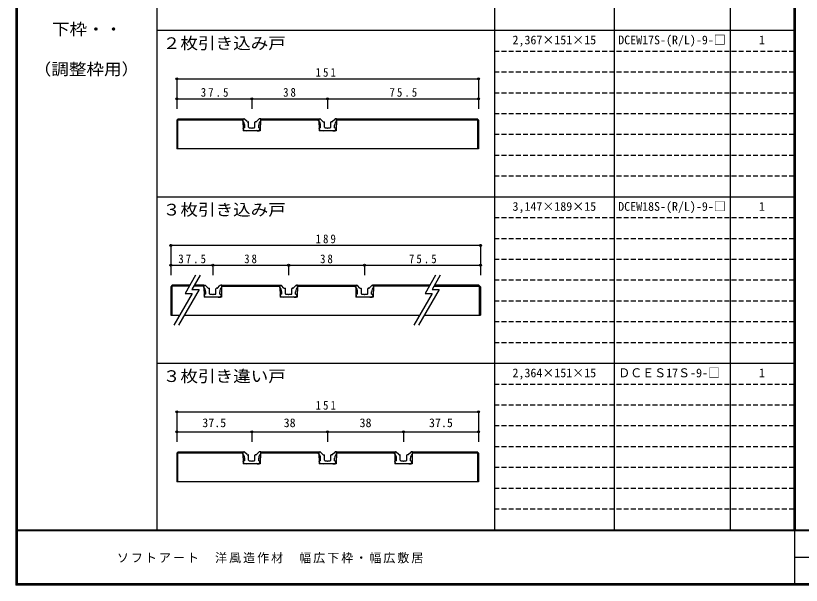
# Model space of a CAD drawing. Units: millimetres, scale not verified. Extents: x -400 to 380, y -287 to 278.
# Drawn here: x -400 to -6.7, y -280.3 to 4.8 of the extents above; entities that cross this region are included whole.
import ezdxf
from ezdxf.enums import TextEntityAlignment as Align

# ---------------------------------------------------------------- set-up
doc = ezdxf.new("R2010")
doc.units = ezdxf.units.MM
doc.header["$LTSCALE"] = 2
doc.header["$PDMODE"] = 32
doc.header["$PDSIZE"] = 1
doc.linetypes.add('DASHED1', pattern=[1.8, 1.2, -0.6])
for name, color, linetype in [('0-4', 3, 'Continuous'), ('0-7', 7, 'Continuous'), ('0-A', 7, 'Continuous'), ('0-B', 7, 'Continuous'), ('F-1', 7, 'DASHED1'), ('F-A', 7, 'Continuous')]:
    doc.layers.add(name, color=color, linetype=linetype)
doc.styles.add('ＭＳ ゴシック', font='')
doc.styles.get('ＭＳ ゴシック').set_extended_font_data('MS Gothic')

msp = doc.modelspace()

# ---------------------------------------------------------------- linework, layer by layer
at = {"layer": '0-4'}
for p, q in [((-319.333, -47.54), (-318.626, -46.833)), ((-318.626, -46.833), (-286.228, -46.833)), ((-277.428, -46.833), (-248.233, -46.833)), ((-277.428, -46.833), (-277.428, -49.833)), ((-239.433, -46.833), (-169.04, -46.833)), ((-239.433, -46.833), (-239.433, -49.833)), ((-168.333, -47.54), (-169.04, -46.833)), ((-319.333, -47.54), (-319.333, -61.833)), ((-318.833, -47.333), (-286.228, -47.333)), ((-318.833, -61.833), (-318.833, -47.333)), ((-277.528, -49.833), (-277.528, -52.833)), ((-277.528, -49.833), (-277.428, -49.833)), ((-248.233, -47.333), (-277.428, -47.333)), ((-277.428, -47.333), (-248.233, -47.333)), ((-239.533, -49.833), (-239.533, -52.833)), ((-239.533, -49.833), (-239.433, -49.833)), ((-239.433, -47.333), (-168.833, -47.333)), ((-168.833, -47.333), (-168.833, -61.833)), ((-168.333, -47.54), (-168.333, -61.833)), ((-277.528, -52.833), (-286.128, -52.833)), ((-239.533, -52.833), (-248.133, -52.833)), ((-168.333, -61.833), (-319.333, -61.833)), ((-321.626, -130.167), (-322.333, -130.874)), ((-322.333, -130.874), (-322.333, -145.167)), ((-313.146, -130.667), (-321.833, -130.667)), ((-321.833, -130.667), (-321.833, -145.167)), ((-312.857, -130.167), (-321.626, -130.167)), ((-305.728, -130.667), (-310.837, -130.667)), ((-305.728, -130.167), (-310.548, -130.167)), ((-297.028, -133.167), (-297.028, -136.167)), ((-297.028, -133.167), (-296.928, -133.167)), ((-296.928, -130.167), (-267.733, -130.167)), ((-296.928, -130.167), (-296.928, -133.167)), ((-267.733, -130.667), (-296.928, -130.667)), ((-296.928, -130.667), (-267.733, -130.667)), ((-259.033, -133.167), (-259.033, -136.167)), ((-259.033, -133.167), (-258.933, -133.167)), ((-258.933, -130.167), (-229.828, -130.167)), ((-258.933, -130.167), (-258.933, -133.167)), ((-229.828, -130.667), (-258.933, -130.667)), ((-258.933, -130.667), (-229.728, -130.667)), ((-229.728, -130.167), (-229.728, -133.167)), ((-229.728, -133.167), (-229.628, -133.167)), ((-229.628, -133.167), (-229.628, -136.167)), ((-221.028, -133.167), (-220.928, -133.167)), ((-192.679, -130.167), (-220.928, -130.167)), ((-220.928, -130.167), (-220.928, -133.167)), ((-192.968, -130.667), (-220.928, -130.667)), ((-190.659, -130.667), (-167.833, -130.667)), ((-168.04, -130.167), (-190.37, -130.167)), ((-168.04, -130.167), (-167.333, -130.874)), ((-167.833, -145.167), (-167.833, -130.667)), ((-167.333, -130.874), (-167.333, -145.167)), ((-297.028, -136.167), (-305.628, -136.167)), ((-259.033, -136.167), (-267.633, -136.167)), ((-322.333, -145.167), (-317.958, -145.167)), ((-315.649, -145.167), (-197.78, -145.167)), ((-195.471, -145.167), (-167.333, -145.167)), ((-319.333, -214.207), (-318.626, -213.5)), ((-319.333, -214.207), (-319.333, -228.5)), ((-318.833, -214), (-286.228, -214)), ((-318.833, -228.5), (-318.833, -214)), ((-318.626, -213.5), (-286.228, -213.5)), ((-277.428, -213.5), (-248.233, -213.5)), ((-277.428, -213.5), (-277.428, -216.5)), ((-248.233, -214), (-277.428, -214)), ((-277.428, -214), (-248.233, -214)), ((-239.433, -213.5), (-210.328, -213.5)), ((-239.433, -213.5), (-239.433, -216.5)), ((-210.328, -214), (-239.433, -214)), ((-239.433, -214), (-210.228, -214)), ((-210.228, -213.5), (-210.228, -216.5)), ((-201.428, -213.5), (-169.04, -213.5)), ((-201.428, -213.5), (-201.428, -216.5)), ((-201.428, -214), (-168.833, -214)), ((-168.333, -214.207), (-169.04, -213.5)), ((-168.833, -214), (-168.833, -228.5)), ((-168.333, -214.207), (-168.333, -228.5)), ((-277.528, -219.5), (-286.128, -219.5)), ((-277.528, -216.5), (-277.528, -219.5)), ((-277.528, -216.5), (-277.428, -216.5)), ((-239.533, -219.5), (-248.133, -219.5)), ((-239.533, -216.5), (-239.533, -219.5)), ((-239.533, -216.5), (-239.433, -216.5)), ((-210.228, -216.5), (-210.128, -216.5)), ((-210.128, -216.5), (-210.128, -219.5)), ((-201.528, -216.5), (-201.428, -216.5)), ((-168.333, -228.5), (-319.333, -228.5))]:
    msp.add_line(p, q, dxfattribs=at)
for points in [[(-286.228, -46.833), (-286.228, -49.833), (-286.128, -49.833), (-286.128, -52.833)], [(-248.233, -46.833), (-248.233, -49.833), (-248.133, -49.833), (-248.133, -52.833)], [(-305.728, -130.167), (-305.728, -133.167), (-305.628, -133.167), (-305.628, -136.167)], [(-267.733, -130.167), (-267.733, -133.167), (-267.633, -133.167), (-267.633, -136.167)], [(-221.028, -133.167), (-221.028, -136.167), (-229.628, -136.167)], [(-286.228, -213.5), (-286.228, -216.5), (-286.128, -216.5), (-286.128, -219.5)], [(-248.233, -213.5), (-248.233, -216.5), (-248.133, -216.5), (-248.133, -219.5)], [(-201.528, -216.5), (-201.528, -219.5), (-210.128, -219.5)]]:
    msp.add_lwpolyline(points, dxfattribs=at)
at = {"layer": '0-7'}
for p, q in [((-284.165, -48.245), (-285.431, -46.98)), ((-279.49, -48.245), (-278.224, -46.98)), ((-277.328, -46.833), (-277.87, -46.833)), ((-277.328, -47.833), (-277.328, -46.833)), ((-246.171, -48.245), (-247.437, -46.98)), ((-241.495, -48.245), (-240.23, -46.98)), ((-239.333, -46.833), (-239.876, -46.833)), ((-239.333, -47.833), (-239.333, -46.833)), ((-285.328, -51.333), (-285.328, -50.069)), ((-283.953, -48.333), (-283.628, -48.333)), ((-283.428, -51.033), (-283.428, -48.533)), ((-280.228, -51.033), (-280.228, -48.533)), ((-279.702, -48.333), (-280.028, -48.333)), ((-278.328, -51.333), (-278.328, -50.069)), ((-247.333, -51.333), (-247.333, -50.069)), ((-245.959, -48.333), (-245.633, -48.333)), ((-245.433, -51.033), (-245.433, -48.533)), ((-242.233, -51.033), (-242.233, -48.533)), ((-241.708, -48.333), (-242.033, -48.333)), ((-240.333, -51.333), (-240.333, -50.069)), ((-285.328, -51.333), (-285.928, -51.333)), ((-279.528, -52.833), (-284.128, -52.833)), ((-283.128, -51.333), (-282.128, -51.333)), ((-282.128, -51.333), (-281.828, -51.633)), ((-281.828, -51.633), (-281.528, -51.333)), ((-281.528, -51.333), (-280.528, -51.333)), ((-279.328, -52.633), (-279.528, -52.833)), ((-279.128, -52.833), (-279.328, -52.633)), ((-279.128, -52.833), (-278.028, -52.833)), ((-278.328, -51.333), (-277.728, -51.333)), ((-278.028, -52.833), (-277.542, -51.607)), ((-247.333, -51.333), (-247.933, -51.333)), ((-241.533, -52.833), (-246.133, -52.833)), ((-245.133, -51.333), (-244.133, -51.333)), ((-244.133, -51.333), (-243.833, -51.633)), ((-243.833, -51.633), (-243.533, -51.333)), ((-243.533, -51.333), (-242.533, -51.333)), ((-241.333, -52.633), (-241.533, -52.833)), ((-241.133, -52.833), (-241.333, -52.633)), ((-241.133, -52.833), (-240.033, -52.833)), ((-240.333, -51.333), (-239.733, -51.333)), ((-240.033, -52.833), (-239.547, -51.607)), ((-303.665, -131.579), (-304.931, -130.313)), ((-304.828, -134.667), (-304.828, -133.403)), ((-303.453, -131.667), (-303.128, -131.667)), ((-302.928, -134.367), (-302.928, -131.867)), ((-299.728, -134.367), (-299.728, -131.867)), ((-299.202, -131.667), (-299.528, -131.667)), ((-298.99, -131.579), (-297.724, -130.313)), ((-297.828, -134.667), (-297.828, -133.403)), ((-296.828, -130.167), (-297.37, -130.167)), ((-296.828, -131.167), (-296.828, -130.167)), ((-265.671, -131.579), (-266.937, -130.313)), ((-266.833, -134.667), (-266.833, -133.403)), ((-265.459, -131.667), (-265.133, -131.667)), ((-264.933, -134.367), (-264.933, -131.867)), ((-261.733, -134.367), (-261.733, -131.867)), ((-261.208, -131.667), (-261.533, -131.667)), ((-260.995, -131.579), (-259.73, -130.313)), ((-259.833, -134.667), (-259.833, -133.403)), ((-258.833, -130.167), (-259.376, -130.167)), ((-258.833, -131.167), (-258.833, -130.167)), ((-229.828, -130.167), (-229.285, -130.167)), ((-229.828, -131.167), (-229.828, -130.167)), ((-227.665, -131.579), (-228.931, -130.313)), ((-228.828, -134.667), (-228.828, -133.403)), ((-227.453, -131.667), (-227.128, -131.667)), ((-226.928, -134.367), (-226.928, -131.867)), ((-223.728, -134.367), (-223.728, -131.867)), ((-223.202, -131.667), (-223.528, -131.667)), ((-222.99, -131.579), (-221.724, -130.313)), ((-221.828, -134.667), (-221.828, -133.403)), ((-304.828, -134.667), (-305.428, -134.667)), ((-299.028, -136.167), (-303.628, -136.167)), ((-302.628, -134.667), (-301.628, -134.667)), ((-301.628, -134.667), (-301.328, -134.967)), ((-301.328, -134.967), (-301.028, -134.667)), ((-301.028, -134.667), (-300.028, -134.667)), ((-298.828, -135.967), (-299.028, -136.167)), ((-298.628, -136.167), (-298.828, -135.967)), ((-298.628, -136.167), (-297.528, -136.167)), ((-297.828, -134.667), (-297.228, -134.667)), ((-297.528, -136.167), (-297.042, -134.94)), ((-266.833, -134.667), (-267.433, -134.667)), ((-261.033, -136.167), (-265.633, -136.167)), ((-264.633, -134.667), (-263.633, -134.667)), ((-263.633, -134.667), (-263.333, -134.967)), ((-263.333, -134.967), (-263.033, -134.667)), ((-263.033, -134.667), (-262.033, -134.667)), ((-260.833, -135.967), (-261.033, -136.167)), ((-260.633, -136.167), (-260.833, -135.967)), ((-260.633, -136.167), (-259.533, -136.167)), ((-259.833, -134.667), (-259.233, -134.667)), ((-259.533, -136.167), (-259.047, -134.94)), ((-229.128, -136.167), (-229.613, -134.94)), ((-228.828, -134.667), (-229.428, -134.667)), ((-228.028, -136.167), (-229.128, -136.167)), ((-228.028, -136.167), (-227.828, -135.967)), ((-227.828, -135.967), (-227.628, -136.167)), ((-223.028, -136.167), (-227.628, -136.167)), ((-225.328, -134.967), (-225.028, -134.667)), ((-225.028, -134.667), (-224.028, -134.667)), ((-222.828, -135.967), (-223.028, -136.167)), ((-222.628, -136.167), (-222.828, -135.967)), ((-222.628, -136.167), (-221.528, -136.167)), ((-221.828, -134.667), (-221.228, -134.667)), ((-221.528, -136.167), (-221.042, -134.94)), ((-284.165, -214.912), (-285.431, -213.646)), ((-283.953, -215), (-283.628, -215)), ((-283.428, -217.7), (-283.428, -215.2)), ((-280.228, -217.7), (-280.228, -215.2)), ((-279.702, -215), (-280.028, -215)), ((-279.49, -214.912), (-278.224, -213.646)), ((-277.328, -213.5), (-277.87, -213.5)), ((-277.328, -214.5), (-277.328, -213.5)), ((-246.171, -214.912), (-247.437, -213.646)), ((-245.959, -215), (-245.633, -215)), ((-245.433, -217.7), (-245.433, -215.2)), ((-242.233, -217.7), (-242.233, -215.2)), ((-241.708, -215), (-242.033, -215)), ((-241.495, -214.912), (-240.23, -213.646)), ((-239.333, -213.5), (-239.876, -213.5)), ((-239.333, -214.5), (-239.333, -213.5)), ((-210.328, -213.5), (-209.785, -213.5)), ((-210.328, -214.5), (-210.328, -213.5)), ((-208.165, -214.912), (-209.431, -213.646)), ((-207.953, -215), (-207.628, -215)), ((-207.428, -217.7), (-207.428, -215.2)), ((-204.228, -217.7), (-204.228, -215.2)), ((-203.702, -215), (-204.028, -215)), ((-203.49, -214.912), (-202.224, -213.646)), ((-285.328, -218), (-285.928, -218)), ((-285.328, -218), (-285.328, -216.736)), ((-279.528, -219.5), (-284.128, -219.5)), ((-283.128, -218), (-282.128, -218)), ((-282.128, -218), (-281.828, -218.3)), ((-281.828, -218.3), (-281.528, -218)), ((-281.528, -218), (-280.528, -218)), ((-279.328, -219.3), (-279.528, -219.5)), ((-279.128, -219.5), (-279.328, -219.3)), ((-279.128, -219.5), (-278.028, -219.5)), ((-278.328, -218), (-278.328, -216.736)), ((-278.328, -218), (-277.728, -218)), ((-278.028, -219.5), (-277.542, -218.274)), ((-247.333, -218), (-247.933, -218)), ((-247.333, -218), (-247.333, -216.736)), ((-241.533, -219.5), (-246.133, -219.5)), ((-245.133, -218), (-244.133, -218)), ((-244.133, -218), (-243.833, -218.3)), ((-243.833, -218.3), (-243.533, -218)), ((-243.533, -218), (-242.533, -218)), ((-241.333, -219.3), (-241.533, -219.5)), ((-241.133, -219.5), (-241.333, -219.3)), ((-241.133, -219.5), (-240.033, -219.5)), ((-240.333, -218), (-240.333, -216.736)), ((-240.333, -218), (-239.733, -218)), ((-240.033, -219.5), (-239.547, -218.274)), ((-209.628, -219.5), (-210.113, -218.274)), ((-209.328, -218), (-209.928, -218)), ((-208.528, -219.5), (-209.628, -219.5)), ((-209.328, -218), (-209.328, -216.736)), ((-208.528, -219.5), (-208.328, -219.3)), ((-208.328, -219.3), (-208.128, -219.5)), ((-203.528, -219.5), (-208.128, -219.5)), ((-205.828, -218.3), (-205.528, -218)), ((-205.528, -218), (-204.528, -218)), ((-203.328, -219.3), (-203.528, -219.5)), ((-203.128, -219.5), (-203.328, -219.3)), ((-203.128, -219.5), (-202.028, -219.5)), ((-202.328, -218), (-202.328, -216.736)), ((-202.328, -218), (-201.728, -218)), ((-202.028, -219.5), (-201.542, -218.274))]:
    msp.add_line(p, q, dxfattribs=at)
for points in [[(-286.328, -47.833), (-286.328, -46.833), (-285.785, -46.833)], [(-248.333, -47.833), (-248.333, -46.833), (-247.79, -46.833)], [(-284.528, -52.833), (-285.628, -52.833), (-286.113, -51.607)], [(-284.528, -52.833), (-284.328, -52.633), (-284.128, -52.833)], [(-246.533, -52.833), (-247.633, -52.833), (-248.119, -51.607)], [(-246.533, -52.833), (-246.333, -52.633), (-246.133, -52.833)], [(-305.828, -131.167), (-305.828, -130.167), (-305.285, -130.167)], [(-267.833, -131.167), (-267.833, -130.167), (-267.29, -130.167)], [(-220.828, -131.167), (-220.828, -130.167), (-221.37, -130.167)], [(-304.028, -136.167), (-305.128, -136.167), (-305.613, -134.94)], [(-304.028, -136.167), (-303.828, -135.967), (-303.628, -136.167)], [(-266.033, -136.167), (-267.133, -136.167), (-267.619, -134.94)], [(-266.033, -136.167), (-265.833, -135.967), (-265.633, -136.167)], [(-226.628, -134.667), (-225.628, -134.667), (-225.328, -134.967)], [(-286.328, -214.5), (-286.328, -213.5), (-285.785, -213.5)], [(-248.333, -214.5), (-248.333, -213.5), (-247.79, -213.5)], [(-201.328, -214.5), (-201.328, -213.5), (-201.87, -213.5)], [(-284.528, -219.5), (-285.628, -219.5), (-286.113, -218.274)], [(-284.528, -219.5), (-284.328, -219.3), (-284.128, -219.5)], [(-246.533, -219.5), (-247.633, -219.5), (-248.119, -218.274)], [(-246.533, -219.5), (-246.333, -219.3), (-246.133, -219.5)], [(-207.128, -218), (-206.128, -218), (-205.828, -218.3)]]:
    msp.add_lwpolyline(points, dxfattribs=at)
for centre, radius, start, end in [((-285.785, -47.333), 0.5, 45, 90), ((-277.87, -47.333), 0.5, 90, 135), ((-247.79, -47.333), 0.5, 45, 90), ((-239.876, -47.333), 0.5, 90, 135), ((-288.328, -50.069), 3, 0, 48.19), ((-283.953, -48.033), 0.3, 225, 270), ((-283.628, -48.533), 0.2, 0, 90), ((-283.128, -51.033), 0.3, 180, 270), ((-280.528, -51.033), 0.3, 270, 0), ((-280.028, -48.533), 0.2, 90, 180), ((-279.702, -48.033), 0.3, 270, 315), ((-275.328, -50.069), 3, 131.81, 180), ((-250.333, -50.069), 3, 0, 48.19), ((-245.959, -48.033), 0.3, 225, 270), ((-245.633, -48.533), 0.2, 0, 90), ((-245.133, -51.033), 0.3, 180, 270), ((-242.533, -51.033), 0.3, 270, 0), ((-242.033, -48.533), 0.2, 90, 180), ((-241.708, -48.033), 0.3, 270, 315), ((-237.333, -50.069), 3, 131.81, 180), ((-285.928, -51.533), 0.2, 90, 201.616), ((-277.728, -51.533), 0.2, 338.384, 90), ((-247.933, -51.533), 0.2, 90, 201.616), ((-239.733, -51.533), 0.2, 338.384, 90), ((-307.828, -133.403), 3, 0, 48.19), ((-305.285, -130.667), 0.5, 45, 90), ((-303.453, -131.367), 0.3, 225, 270), ((-303.128, -131.867), 0.2, 0, 90), ((-299.528, -131.867), 0.2, 90, 180), ((-299.202, -131.367), 0.3, 270, 315), ((-294.828, -133.403), 3, 131.81, 180), ((-297.37, -130.667), 0.5, 90, 135), ((-269.833, -133.403), 3, 0, 48.19), ((-267.29, -130.667), 0.5, 45, 90), ((-265.459, -131.367), 0.3, 225, 270), ((-265.133, -131.867), 0.2, 0, 90), ((-261.533, -131.867), 0.2, 90, 180), ((-261.208, -131.367), 0.3, 270, 315), ((-256.833, -133.403), 3, 131.81, 180), ((-259.376, -130.667), 0.5, 90, 135), ((-231.828, -133.403), 3, 0, 48.19), ((-229.285, -130.667), 0.5, 45, 90), ((-227.453, -131.367), 0.3, 225, 270), ((-227.128, -131.867), 0.2, 0, 90), ((-223.528, -131.867), 0.2, 90, 180), ((-223.202, -131.367), 0.3, 270, 315), ((-218.828, -133.403), 3, 131.81, 180), ((-221.37, -130.667), 0.5, 90, 135), ((-305.428, -134.867), 0.2, 90, 201.616), ((-302.628, -134.367), 0.3, 180, 270), ((-300.028, -134.367), 0.3, 270, 0), ((-297.228, -134.867), 0.2, 338.384, 90), ((-267.433, -134.867), 0.2, 90, 201.616), ((-264.633, -134.367), 0.3, 180, 270), ((-262.033, -134.367), 0.3, 270, 0), ((-259.233, -134.867), 0.2, 338.384, 90), ((-229.428, -134.867), 0.2, 90, 201.616), ((-226.628, -134.367), 0.3, 180, 270), ((-224.028, -134.367), 0.3, 270, 0), ((-221.228, -134.867), 0.2, 338.384, 90), ((-288.328, -216.736), 3, 0, 48.19), ((-285.785, -214), 0.5, 45, 90), ((-283.953, -214.7), 0.3, 225, 270), ((-283.628, -215.2), 0.2, 0, 90), ((-280.028, -215.2), 0.2, 90, 180), ((-279.702, -214.7), 0.3, 270, 315), ((-275.328, -216.736), 3, 131.81, 180), ((-277.87, -214), 0.5, 90, 135), ((-250.333, -216.736), 3, 0, 48.19), ((-247.79, -214), 0.5, 45, 90), ((-245.959, -214.7), 0.3, 225, 270), ((-245.633, -215.2), 0.2, 0, 90), ((-242.033, -215.2), 0.2, 90, 180), ((-241.708, -214.7), 0.3, 270, 315), ((-237.333, -216.736), 3, 131.81, 180), ((-239.876, -214), 0.5, 90, 135), ((-212.328, -216.736), 3, 0, 48.19), ((-209.785, -214), 0.5, 45, 90), ((-207.953, -214.7), 0.3, 225, 270), ((-207.628, -215.2), 0.2, 0, 90), ((-204.028, -215.2), 0.2, 90, 180), ((-203.702, -214.7), 0.3, 270, 315), ((-199.328, -216.736), 3, 131.81, 180), ((-201.87, -214), 0.5, 90, 135), ((-285.928, -218.2), 0.2, 90, 201.616), ((-283.128, -217.7), 0.3, 180, 270), ((-280.528, -217.7), 0.3, 270, 0), ((-277.728, -218.2), 0.2, 338.384, 90), ((-247.933, -218.2), 0.2, 90, 201.616), ((-245.133, -217.7), 0.3, 180, 270), ((-242.533, -217.7), 0.3, 270, 0), ((-239.733, -218.2), 0.2, 338.384, 90), ((-209.928, -218.2), 0.2, 90, 201.616), ((-207.128, -217.7), 0.3, 180, 270), ((-204.528, -217.7), 0.3, 270, 0), ((-201.728, -218.2), 0.2, 338.384, 90)]:
    msp.add_arc(centre, radius, start, end, dxfattribs=at)
at = {"layer": '0-A'}
for p, q in [((-309.971, -125.167), (-315.201, -134.226)), ((-307.661, -125.167), (-311.737, -132.226)), ((-189.792, -125.167), (-195.023, -134.226)), ((-187.483, -125.167), (-191.559, -132.226)), ((-308.177, -132.226), (-318.536, -150.167)), ((-311.737, -132.226), (-308.177, -132.226)), ((-187.999, -132.226), (-198.358, -150.167)), ((-191.559, -132.226), (-187.999, -132.226)), ((-311.642, -134.226), (-320.845, -150.167)), ((-315.201, -134.226), (-311.642, -134.226)), ((-191.464, -134.226), (-200.667, -150.167)), ((-195.023, -134.226), (-191.464, -134.226))]:
    msp.add_line(p, q, dxfattribs=at)
at = {"layer": '0-B', "color": 4}
for p, q in [((-319.333, -26.833), (-168.333, -26.833)), ((-319.333, -26.833), (-319.333, -36.833)), ((-168.333, -26.833), (-168.333, -36.833)), ((-319.333, -36.833), (-319.333, -41.833)), ((-243.833, -36.833), (-168.333, -36.833)), ((-168.333, -36.833), (-168.333, -41.833)), ((-167.333, -110.167), (-322.333, -110.167)), ((-322.333, -110.167), (-322.333, -125.167)), ((-167.333, -110.167), (-167.333, -125.167)), ((-322.333, -120.167), (-301.333, -120.167)), ((-301.333, -120.167), (-263.333, -120.167)), ((-301.333, -120.167), (-301.333, -125.167)), ((-263.333, -120.167), (-263.333, -125.167)), ((-225.333, -120.167), (-225.333, -125.167)), ((-319.333, -193.5), (-168.333, -193.5)), ((-319.333, -193.5), (-319.333, -203.5)), ((-168.333, -193.5), (-168.333, -203.5)), ((-319.333, -203.5), (-319.333, -208.5)), ((-319.333, -203.5), (-281.828, -203.5)), ((-281.828, -203.5), (-243.833, -203.5)), ((-281.828, -203.5), (-281.828, -208.5)), ((-243.833, -203.5), (-205.828, -203.5)), ((-243.833, -203.5), (-243.833, -208.5)), ((-205.828, -203.5), (-168.333, -203.5)), ((-205.828, -203.5), (-205.828, -208.5)), ((-168.333, -203.5), (-168.333, -208.5))]:
    msp.add_line(p, q, dxfattribs=at)
for points in [[(-319.333, -36.833), (-281.833, -36.833), (-281.833, -41.833)], [(-281.833, -36.833), (-243.833, -36.833), (-243.833, -41.833)], [(-263.333, -120.167), (-225.333, -120.167), (-167.333, -120.167)]]:
    msp.add_lwpolyline(points, dxfattribs=at)
at = {"layer": '0-B'}
for p in [(-319.333, -26.833), (-168.333, -26.833), (-319.333, -36.833), (-281.833, -36.833), (-243.833, -36.833), (-168.333, -36.833), (-322.333, -110.167), (-167.333, -110.167), (-322.333, -120.167), (-301.333, -120.167), (-263.333, -120.167), (-225.333, -120.167), (-167.333, -120.167), (-319.333, -193.5), (-168.333, -193.5), (-319.333, -203.5), (-281.828, -203.5), (-243.833, -203.5), (-205.828, -203.5), (-168.333, -203.5)]:
    msp.add_point(p, dxfattribs=at)
at = {"layer": 'F-1', "color": 6, "linetype": 'Continuous'}
for p, q in [((-400, 278.333), (-400, -280.333)), ((-399.667, 278.333), (-399.667, -280.333)), ((-399.333, 278.333), (-399.333, -280.333)), ((-10.333, 278.337), (-10.333, -253)), ((-10, 278.333), (-10, -253)), ((-9.667, 278.337), (-9.667, -253)), ((380, -252.667), (-400, -252.667)), ((380, -253), (-400, -253)), ((-10, -253), (-10, -279.667)), ((-10, -266.333), (379.333, -266.334)), ((380, -279.667), (-400, -279.667)), ((380, -280), (-400, -280)), ((380, -280.333), (-400, -280.333))]:
    msp.add_line(p, q, dxfattribs=at)
at = {"layer": 'F-1', "linetype": 'Continuous'}
for p, q in [((-329.333, 278.333), (-329.333, -252.667)), ((-160.333, 278.337), (-160.333, -253)), ((-100.333, 278.337), (-100.333, -253)), ((-42.333, 278.337), (-42.333, -253)), ((-10.333, -2.667), (-329.333, -2.667)), ((-9.667, -86), (-329.333, -86)), ((-10.333, -169.333), (-329.333, -169.333))]:
    msp.add_line(p, q, dxfattribs=at)
at = {"layer": 'F-1'}
for p, q in [((-10.333, -13.083), (-160.333, -13.083)), ((-10.333, -23.5), (-160.333, -23.5)), ((-10.333, -33.917), (-160.333, -33.917)), ((-10.333, -44.333), (-160.333, -44.333)), ((-10.333, -54.75), (-160.333, -54.75)), ((-10.333, -65.167), (-160.333, -65.167)), ((-10.333, -75.583), (-160.333, -75.583)), ((-10.333, -96.417), (-160.333, -96.417)), ((-10.333, -106.833), (-160.333, -106.833)), ((-10.333, -117.25), (-160.333, -117.25)), ((-10.333, -127.667), (-160.333, -127.667)), ((-10.333, -138.083), (-160.333, -138.083)), ((-10.333, -148.5), (-160.333, -148.5)), ((-10.333, -158.917), (-160.333, -158.917)), ((-10.333, -179.75), (-160.333, -179.75)), ((-10.333, -190.167), (-160.333, -190.167)), ((-10.333, -200.583), (-160.333, -200.583)), ((-10.333, -211), (-160.333, -211)), ((-10.333, -221.417), (-160.333, -221.417)), ((-10.333, -231.833), (-160.333, -231.833)), ((-10.333, -242.25), (-160.333, -242.25))]:
    msp.add_line(p, q, dxfattribs=at)

# ---------------------------------------------------------------- texts
at = {"layer": '0-A', "style": 'ＭＳ ゴシック', "width": 1.1}
for s, p in [('下枠・・', (-381.833, -6.667)), ('２枚引き込み戸', (-326.333, -13.667)), ('（調整枠用）', (-391, -26.667)), ('３枚引き込み戸', (-326.333, -97)), ('３枚引き違い戸', (-326.333, -180.333))]:
    msp.add_text(s, height=5.865, dxfattribs=at).set_placement(p, align=Align.BOTTOM_LEFT)
at = {"layer": '0-A', "style": 'ＭＳ ゴシック'}
for s, p in [('2,367×151×15', (-151.262, -10.875)), ('DCEW17S-(R/L)-9-□', (-98.333, -10.875)), ('1', (-27.833, -10.875)), ('3,147×189×15', (-151.262, -94.208)), ('DCEW18S-(R/L)-9-□', (-98.333, -94.208)), ('1', (-27.833, -94.208)), ('2,364×151×15', (-151.262, -177.542)), ('ＤＣＥＳ17Ｓ-9-□', (-98.333, -177.542)), ('1', (-27.833, -177.542))]:
    msp.add_text(s, height=4.399, dxfattribs=at).set_placement(p, align=Align.BOTTOM_LEFT)
at = {"layer": '0-B', "style": 'ＭＳ ゴシック'}
for s, p in [('37.5', (-306.58, -202.5)), ('38', (-265.83, -202.5)), ('38', (-227.83, -202.5)), ('37.5', (-193.08, -202.5))]:
    msp.add_text(s, height=4.399, dxfattribs=at).set_placement(p, align=Align.BOTTOM_LEFT)
at = {"layer": '0-B', "char_height": 4.399, "attachment_point": 7, "style": 'ＭＳ ゴシック'}
for s, insert in [('\\T1.38;\\W0.9;151', (-249.833, -25.833)), ('\\T1.38;\\W0.9;37.5', (-307.333, -35.833)), ('\\T1.36;\\W0.9;38', (-266.083, -35.833)), ('\\T1.38;\\W0.9;75.5', (-212.833, -35.833)), ('\\T1.38;\\W0.9;189', (-249.833, -109.167)), ('\\T1.38;\\W0.9;37.5', (-318.583, -119.167)), ('\\T1.36;\\W0.9;38', (-285.583, -119.167)), ('\\T1.36;\\W0.9;38', (-247.583, -119.167)), ('\\T1.38;\\W0.9;75.5', (-203.083, -119.167)), ('\\T1.38;\\W0.9;151', (-249.833, -192.5))]:
    msp.add_mtext(s, dxfattribs=dict(at, insert=insert))
at = {"layer": 'F-A', "insert": (-349.333, -269.333), "char_height": 4.399, "attachment_point": 7, "style": 'ＭＳ ゴシック'}
msp.add_mtext('\\T1.17;ソフトアート\u3000洋風造作材\u3000幅広下枠・幅広敷居', dxfattribs=at)

doc.saveas('drawing.dxf')
